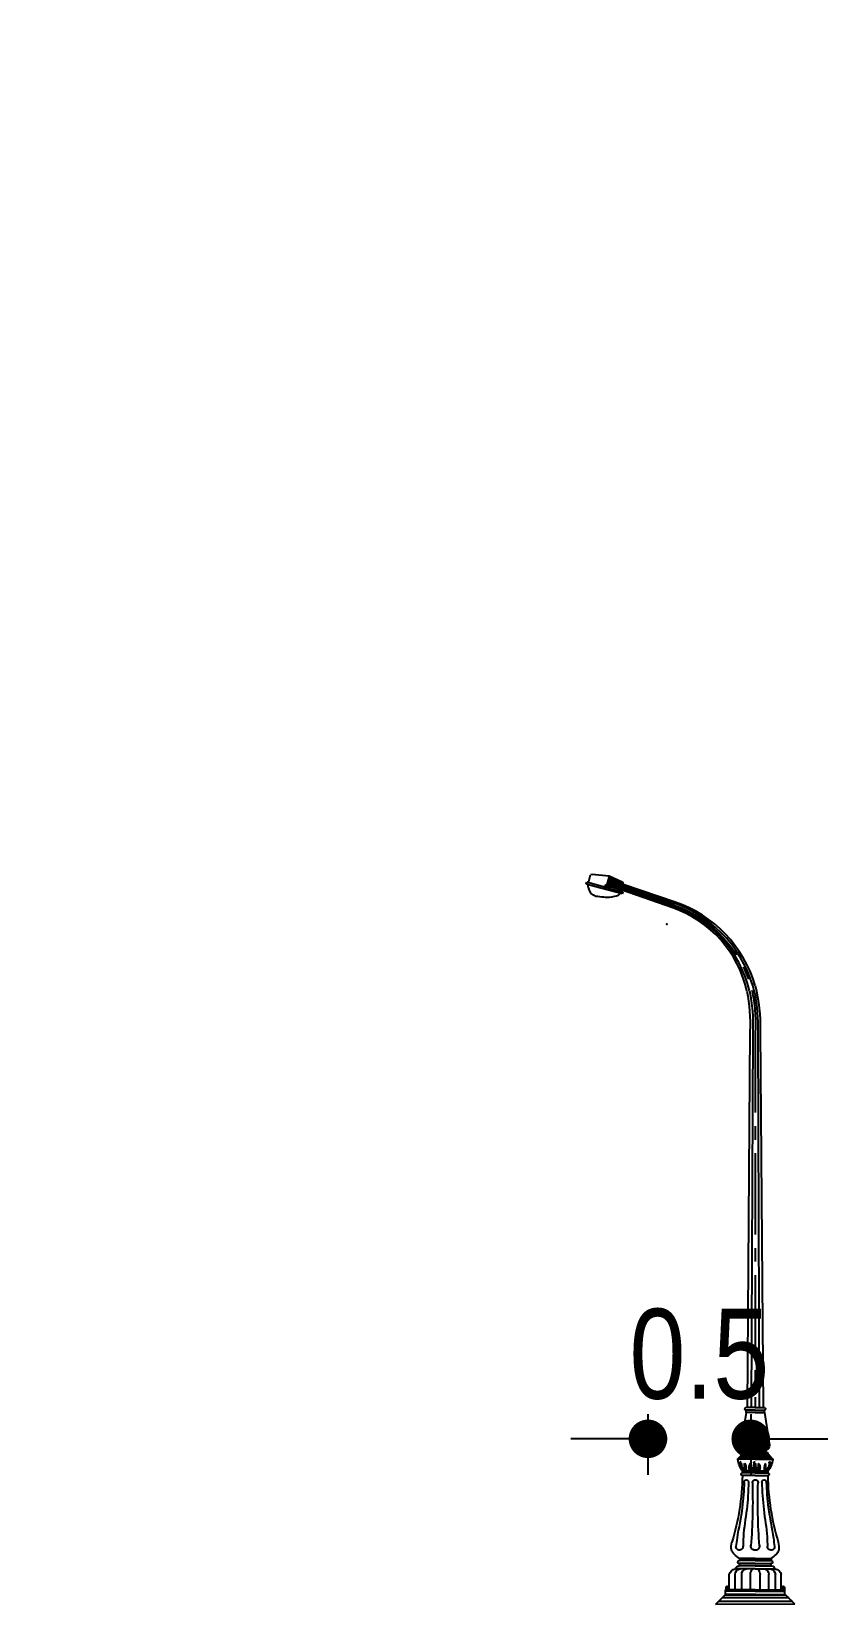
# Model space of a CAD drawing. Header units: metres. Extents: x 563371 to 571261, y 2062953 to 2068466.
# Drawn here: x 568983.09 to 568998.7, y 2065866.39 to 2065897.01 of the extents above; entities that cross this region are included whole.
import ezdxf

# ---------------------------------------------------------------- set-up
doc = ezdxf.new("R2010")
doc.units = ezdxf.units.M
doc.linetypes.add('CENTER2', pattern=[1.125, 0.75, -0.125, 0.125, -0.125])
doc.linetypes.add('HIDDEN', pattern=[0.375, 0.25, -0.125])
doc.layers.get('0').update_dxf_attribs({"linetype": 'CONTINUOUS'})
doc.layers.get('DEFPOINTS').update_dxf_attribs({"linetype": 'CONTINUOUS'})
for name, color, linetype in [('Den', 7, 'CONTINUOUS'), ('ghichieudai', 7, 'CONTINUOUS'), ('MATCATDUONG', 8, 'CONTINUOUS'), ('ViaHeSphu', 32, 'CONTINUOUS')]:
    doc.layers.add(name, color=color, linetype=linetype)
doc.styles.add('ktcn', font='VHARIAL.ttf', dxfattribs={"width": 0.8})
doc.dimstyles.new('a', dxfattribs={"dimtxt": 1.75, "dimasz": 0.75, "dimexe": 0.7, "dimexo": 0, "dimgap": 0.75, "dimtad": 1, "dimzin": 0, "dimdsep": 46, "dimtxsty": 'ktcn', "dimblk": 'DOT', "dimcen": 0, "dimazin": 0, "dimtfac": 1, "dimtix": 1, "dimtofl": 0, "dimtmove": 0, "dimatfit": 3, "dimfxl": 1, "dimtolj": 1, "dimtzin": 0, "dimarcsym": 0})

# ---------------------------------------------------------------- blocks, each defined once
blk = doc.blocks.new('den2')
at = {"layer": 'Den'}
h = blk.add_hatch(color=8, dxfattribs=at)
edge = h.paths.add_edge_path()
edge.add_line((13.47, 67.19), (13.73, 66.3))
edge.add_line((13.73, 66.3), (12.27, 65.91))
edge.add_line((12.27, 65.91), (12.17, 66.55))
edge.add_arc((12.22, 66.56), 0.0557, 105, 189.1284, ccw=False)
edge.add_line((12.21, 66.61), (13.47, 67.19))
at = {"layer": 'Den', "color": 7}
for p, q in [((13.47, 67.19), (15.05, 67.36)), ((15.05, 67.36), (15.2, 67.32)), ((15.38, 66.6), (15.2, 67.32)), ((12.27, 65.91), (12.31, 65.78)), ((-0.45, 52.9), (-0.75, 18.16)), ((0.49, 52.86), (0.74, 18.16)), ((-0.85, 17.7), (-1.33, 14.7)), ((-0.01, 18.16), (-0.85, 18.16)), ((-0.85, 17.7), (-0.85, 17.92)), ((-0.75, 18.24), (-0.84, 18.16)), ((-0.01, 18.16), (0.84, 18.16)), ((0.74, 18.24), (0.83, 18.16)), ((0.84, 17.7), (0.84, 17.92)), ((0.84, 17.7), (1.32, 14.7)), ((-1.19, 13.87), (-1.19, 13.98)), ((1.18, 13.87), (1.18, 13.98)), ((-1.19, 12.13), (-1.19, 12.32)), ((1.18, 12.13), (1.18, 12.32)), ((-1.47, 3.57), (-1.52, 3.57)), ((-1.47, 4.25), (-1.47, 4.05)), ((-1.47, 3.57), (-1.47, 3.77)), ((1.46, 4.25), (1.46, 4.05)), ((1.46, 3.57), (1.46, 3.77)), ((1.46, 3.57), (1.51, 3.57)), ((-2.4, 1.36), (-2.4, 2.75)), ((2.39, 1.36), (2.39, 2.75)), ((-3.67, 0.01), (-2.75, 0.96)), ((-3.67, 0.01), (3.67, -0.01)), ((-3.4, 0.28), (3.38, 0.28)), ((-3.07, 0.62), (3.05, 0.62)), ((-2.84, 0.85), (2.82, 0.85)), ((-2.75, 1.22), (-2.75, 1.36)), ((-2.75, 0.93), (-2.75, 1.22)), ((-0.02, 0.93), (-2.75, 0.93)), ((-0.02, 0.93), (2.74, 0.93)), ((2.74, 1.22), (2.74, 1.36)), ((2.74, 0.93), (2.74, 1.22)), ((2.74, 0.93), (3.67, -0.01))]:
    blk.add_line(p, q, dxfattribs=at)
at = {"layer": 'Den', "color": 3}
for p in [(13.47, 67.19), (12.27, 65.91)]:
    blk.add_line(p, (13.73, 66.3), dxfattribs=at)
at = {"layer": 'Den', "color": 8}
for p, q in [((-0.24, 52.87), (-0.36, 18.16)), ((0.23, 52.88), (0.37, 18.16)), ((-0.01, 17.92), (-0.85, 17.92)), ((-0.01, 17.92), (-0.85, 17.92)), ((-0.01, 17.7), (-0.85, 17.7)), ((-0.01, 17.92), (0.84, 17.92)), ((-0.01, 17.7), (0.84, 17.7)), ((-0.01, 13.4), (-1.64, 13.4)), ((-0.01, 13.6), (-1.43, 13.6)), ((-1.4, 13.12), (-1.39, 13.13)), ((-1.4, 13.1), (-1.4, 13.12)), ((-1.4, 13.06), (-1.4, 13.1)), ((-1.39, 13.13), (-1.37, 13.15)), ((-1.37, 13.15), (-1.35, 13.16)), ((-1.33, 13.15), (-1.35, 13.16)), ((-0.01, 13.72), (-1.33, 13.72)), ((-1.31, 13.13), (-1.33, 13.15)), ((-1.3, 13.12), (-1.31, 13.13)), ((-1.3, 13.1), (-1.3, 13.12)), ((-1.3, 13.06), (-1.3, 13.1)), ((-0.01, 13.98), (-1.19, 13.98)), ((-0.01, 13.87), (-1.19, 13.87)), ((-0.01, 14.22), (-0.96, 14.22)), ((-0.01, 14.22), (0.95, 14.22)), ((-0.01, 14.22), (0.95, 14.22)), ((-0.01, 13.98), (1.18, 13.98)), ((-0.01, 13.87), (1.18, 13.87)), ((-0.01, 13.72), (1.32, 13.72)), ((-0.01, 13.6), (1.42, 13.6)), ((-0.01, 13.4), (1.61, 13.4)), ((0.01, 13.11), (0.02, 13.12)), ((0.02, 13.07), (0.01, 13.11)), ((0.02, 13.12), (0.03, 13.14)), ((0.04, 13.03), (0.02, 13.07)), ((0.03, 13.14), (0.05, 13.15)), ((0.05, 13.15), (0.06, 13.16)), ((0.08, 13.15), (0.07, 13.16)), ((0.1, 13.14), (0.08, 13.15)), ((0.09, 13.03), (0.11, 13.07)), ((0.11, 13.12), (0.1, 13.14)), ((0.12, 13.11), (0.11, 13.12)), ((0.11, 13.07), (0.12, 13.11)), ((1.3, 13.11), (1.31, 13.13)), ((1.31, 13.07), (1.3, 13.11)), ((1.31, 13.13), (1.32, 13.15)), ((1.33, 13.04), (1.31, 13.07)), ((1.32, 13.15), (1.33, 13.16)), ((1.33, 13.16), (1.35, 13.17)), ((1.37, 13.16), (1.35, 13.17)), ((1.39, 13.15), (1.37, 13.16)), ((1.38, 13.04), (1.4, 13.07)), ((1.4, 13.13), (1.39, 13.15)), ((1.41, 13.11), (1.4, 13.13)), ((1.4, 13.07), (1.41, 13.11)), ((-1.45, 12.88), (-1.44, 12.81)), ((-1.44, 12.88), (-1.45, 12.88)), ((-1.43, 12.97), (-1.44, 12.94)), ((-1.44, 12.94), (-1.44, 12.9)), ((-1.44, 12.9), (-1.42, 12.87)), ((-1.44, 12.81), (-1.43, 12.75)), ((-1.43, 12.97), (-1.41, 12.9)), ((-1.43, 12.75), (-1.42, 12.71)), ((-1.41, 13.04), (-1.42, 13.01)), ((-1.42, 13.01), (-1.42, 13)), ((-1.42, 13), (-1.42, 12.98)), ((-1.42, 12.98), (-1.41, 12.96)), ((-1.42, 12.87), (-1.4, 12.84)), ((-1.39, 13.03), (-1.41, 13.04)), ((-1.41, 12.96), (-1.4, 12.95)), ((-1.41, 12.9), (-1.39, 12.88)), ((-1.37, 13.02), (-1.4, 13.06)), ((-1.4, 12.95), (-1.39, 12.94)), ((-1.4, 12.84), (-1.4, 12.8)), ((-1.4, 12.8), (-1.39, 12.75)), ((-1.37, 13.02), (-1.39, 13.03)), ((-1.39, 12.94), (-1.39, 12.93)), ((-1.39, 12.93), (-1.37, 12.92)), ((-1.39, 12.88), (-1.37, 12.85)), ((-1.36, 12.99), (-1.37, 13.02)), ((-1.35, 12.95), (-1.36, 12.99)), ((-1.35, 12.95), (-1.36, 12.99)), ((-1.35, 12.95), (-1.34, 12.99)), ((-1.35, 12.95), (-1.34, 12.99)), ((-1.34, 12.99), (-1.33, 13.02)), ((-1.33, 13.02), (-1.3, 13.06)), ((-1.33, 13.02), (-1.31, 13.03)), ((-1.33, 13.02), (-1.31, 13.03)), ((-1.32, 12.93), (-1.33, 12.92)), ((-1.31, 12.88), (-1.33, 12.85)), ((-1.31, 12.94), (-1.32, 12.93)), ((-1.31, 13.03), (-1.29, 13.04)), ((-1.31, 13.03), (-1.29, 13.04)), ((-1.3, 12.95), (-1.31, 12.94)), ((-1.29, 12.9), (-1.31, 12.88)), ((-1.3, 12.8), (-1.31, 12.75)), ((-1.29, 12.96), (-1.3, 12.95)), ((-1.28, 12.87), (-1.3, 12.84)), ((-1.3, 12.84), (-1.3, 12.8)), ((-1.28, 12.71), (-1.3, 12.65)), ((-1.29, 13.04), (-1.28, 13.01)), ((-1.29, 13.04), (-1.28, 13.01)), ((-1.28, 12.98), (-1.29, 12.96)), ((-1.28, 13.01), (-1.28, 13)), ((-1.28, 13.01), (-1.28, 13)), ((-1.28, 13), (-1.28, 12.98)), ((-1.26, 12.9), (-1.28, 12.87)), ((-1.26, 12.81), (-1.28, 12.75)), ((-1.28, 12.75), (-1.28, 12.71)), ((-1.26, 12.88), (-1.25, 12.88)), ((-1.25, 12.88), (-1.26, 12.81)), ((-1.26, 12.79), (-1.23, 12.8)), ((-1.23, 12.8), (-1.25, 12.72)), ((-1.25, 12.72), (-1.25, 12.66)), ((-1.25, 12.66), (-1.25, 12.61)), ((-1.25, 12.61), (-1.23, 12.57)), ((-1.23, 12.57), (-1.25, 12.53)), ((-1.22, 12.55), (-1.25, 12.51)), ((-1.25, 12.51), (-1.23, 12.47)), ((-1.19, 12.58), (-1.22, 12.55)), ((-1.17, 12.58), (-1.2, 12.66)), ((-1.2, 12.66), (-1.19, 12.58)), ((-0.01, 12.32), (-1.19, 12.32)), ((-0.01, 12.13), (-1.19, 12.13)), ((-0.01, 11.89), (-1.19, 11.89)), ((-1.18, 12.45), (-1.17, 12.52)), ((-1.16, 12.58), (-1.17, 12.61)), ((-1.16, 12.58), (-1.17, 12.61)), ((-1.17, 12.52), (-1.17, 12.58)), ((-1.16, 12.49), (-1.17, 12.48)), ((-1.16, 12.49), (-1.17, 12.48)), ((-1.17, 12.48), (-1.17, 12.47)), ((-1.17, 12.48), (-1.17, 12.47)), ((-1.17, 12.47), (-1.17, 12.46)), ((-1.17, 12.47), (-1.17, 12.46)), ((-1.17, 12.46), (-1.17, 12.45)), ((-1.17, 12.46), (-1.17, 12.45)), ((-1.17, 12.45), (-1.17, 12.44)), ((-1.17, 12.45), (-1.17, 12.44)), ((-1.17, 12.44), (-1.17, 12.43)), ((-1.17, 12.44), (-1.17, 12.43)), ((-1.17, 12.43), (-1.17, 12.42)), ((-1.17, 12.43), (-1.17, 12.42)), ((-1.16, 12.56), (-1.16, 12.58)), ((-1.16, 12.56), (-1.16, 12.58)), ((-1.15, 12.54), (-1.16, 12.56)), ((-1.15, 12.54), (-1.16, 12.56)), ((-1.15, 12.51), (-1.16, 12.5)), ((-1.15, 12.51), (-1.16, 12.5)), ((-1.16, 12.5), (-1.16, 12.49)), ((-1.16, 12.5), (-1.16, 12.49)), ((-1.14, 12.59), (-1.15, 12.57)), ((-1.14, 12.59), (-1.15, 12.57)), ((-1.15, 12.57), (-1.15, 12.55)), ((-1.15, 12.57), (-1.15, 12.55)), ((-1.15, 12.55), (-1.15, 12.53)), ((-1.15, 12.55), (-1.15, 12.53)), ((-1.15, 12.52), (-1.15, 12.54)), ((-1.15, 12.52), (-1.15, 12.54)), ((-1.15, 12.53), (-1.15, 12.52)), ((-1.15, 12.53), (-1.15, 12.52)), ((-1.15, 12.52), (-1.15, 12.51)), ((-1.15, 12.52), (-1.15, 12.51)), ((-1.13, 12.6), (-1.14, 12.61)), ((-1.14, 12.61), (-1.14, 12.6)), ((-1.13, 12.6), (-1.14, 12.61)), ((-1.14, 12.61), (-1.14, 12.6)), ((-1.14, 12.6), (-1.14, 12.59)), ((-1.14, 12.6), (-1.14, 12.59)), ((-1.12, 12.59), (-1.13, 12.6)), ((-1.12, 12.59), (-1.13, 12.6)), ((-1.12, 12.43), (-1.13, 12.42)), ((-1.12, 12.43), (-1.13, 12.42)), ((-1.13, 12.42), (-1.13, 12.4)), ((-1.11, 12.56), (-1.12, 12.59)), ((-1.11, 12.56), (-1.12, 12.59)), ((-1.11, 12.48), (-1.12, 12.46)), ((-1.11, 12.48), (-1.12, 12.46)), ((-1.12, 12.46), (-1.12, 12.43)), ((-1.12, 12.46), (-1.12, 12.43)), ((-1.12, 12.39), (-1.11, 12.4)), ((-1.12, 12.38), (-1.12, 12.39)), ((-1.12, 12.37), (-1.12, 12.38)), ((-1.12, 12.36), (-1.12, 12.37)), ((-1.11, 12.35), (-1.12, 12.36)), ((-1.11, 12.53), (-1.11, 12.56)), ((-1.11, 12.53), (-1.11, 12.56)), ((-1.11, 12.5), (-1.11, 12.53)), ((-1.11, 12.5), (-1.11, 12.53)), ((-1.11, 12.48), (-1.11, 12.5)), ((-1.11, 12.48), (-1.11, 12.5)), ((-1.1, 12.49), (-1.11, 12.48)), ((-1.1, 12.49), (-1.11, 12.48)), ((-1.11, 12.41), (-1.1, 12.42)), ((-1.11, 12.4), (-1.11, 12.41)), ((-1.1, 12.34), (-1.11, 12.35)), ((-1.09, 12.48), (-1.1, 12.49)), ((-1.09, 12.48), (-1.1, 12.49)), ((-1.1, 12.44), (-1.09, 12.47)), ((-1.1, 12.44), (-1.09, 12.47)), ((-1.1, 12.42), (-1.1, 12.44)), ((-1.1, 12.42), (-1.1, 12.44)), ((-1.09, 12.47), (-1.09, 12.48)), ((-1.09, 12.47), (-1.09, 12.48)), ((-0.98, 12.85), (-0.96, 12.89)), ((-0.96, 12.78), (-0.98, 12.85)), ((-0.98, 12.74), (-0.97, 12.78)), ((-0.93, 12.67), (-0.98, 12.74)), ((-0.98, 12.54), (-0.98, 12.57)), ((-0.98, 12.57), (-0.96, 12.57)), ((-0.96, 12.48), (-0.98, 12.54)), ((-0.98, 12.32), (-0.93, 12.4)), ((-0.97, 12.78), (-0.95, 12.74)), ((-0.96, 12.99), (-0.95, 13.01)), ((-0.96, 12.92), (-0.96, 12.99)), ((-0.92, 12.83), (-0.96, 12.92)), ((-0.96, 12.89), (-0.96, 12.9)), ((-0.96, 12.9), (-0.94, 12.85)), ((-0.92, 12.72), (-0.96, 12.78)), ((-0.96, 12.62), (-0.96, 12.68)), ((-0.96, 12.68), (-0.93, 12.64)), ((-0.92, 12.56), (-0.96, 12.62)), ((-0.96, 12.57), (-0.94, 12.52)), ((-0.93, 12.46), (-0.96, 12.48)), ((-0.95, 13.01), (-0.93, 12.98)), ((-0.95, 12.74), (-0.92, 12.72)), ((-0.94, 12.85), (-0.92, 12.83)), ((-0.94, 12.52), (-0.92, 12.5)), ((-0.92, 12.59), (-0.93, 12.67)), ((-0.93, 12.64), (-0.92, 12.62)), ((-0.93, 12.43), (-0.93, 12.46)), ((-0.93, 12.4), (-0.93, 12.43)), ((-0.92, 12.62), (-0.92, 12.59)), ((-0.92, 12.5), (-0.92, 12.56)), ((-0.92, 12.5), (-0.92, 12.5)), ((-0.37, 12.6), (-0.35, 12.67)), ((-0.36, 12.63), (-0.37, 12.6)), ((-0.37, 12.57), (-0.32, 12.63)), ((-0.37, 12.51), (-0.37, 12.57)), ((-0.36, 12.5), (-0.37, 12.51)), ((-0.36, 12.84), (-0.32, 12.93)), ((-0.34, 12.85), (-0.36, 12.84)), ((-0.36, 12.73), (-0.33, 12.79)), ((-0.34, 12.74), (-0.36, 12.73)), ((-0.35, 12.65), (-0.36, 12.63)), ((-0.34, 12.53), (-0.36, 12.5)), ((-0.34, 13.01), (-0.35, 12.98)), ((-0.35, 12.67), (-0.31, 12.75)), ((-0.32, 12.68), (-0.35, 12.65)), ((-0.35, 12.46), (-0.33, 12.49)), ((-0.35, 12.43), (-0.35, 12.46)), ((-0.35, 12.4), (-0.35, 12.43)), ((-0.31, 12.33), (-0.35, 12.4)), ((-0.32, 13), (-0.34, 13.01)), ((-0.32, 12.91), (-0.34, 12.85)), ((-0.31, 12.79), (-0.34, 12.74)), ((-0.33, 12.57), (-0.34, 12.53)), ((-0.33, 12.79), (-0.31, 12.85)), ((-0.31, 12.58), (-0.33, 12.57)), ((-0.33, 12.49), (-0.31, 12.54)), ((-0.32, 12.93), (-0.32, 13)), ((-0.32, 12.9), (-0.32, 12.91)), ((-0.31, 12.85), (-0.32, 12.9)), ((-0.32, 12.63), (-0.32, 12.68)), ((-0.31, 12.75), (-0.31, 12.79)), ((-0.31, 12.54), (-0.31, 12.58)), ((0.07, 12.32), (-0.29, 12.32)), ((-0.19, 12.49), (-0.18, 12.49)), ((-0.19, 12.49), (-0.19, 12.49)), ((-0.19, 12.48), (-0.19, 12.49)), ((-0.19, 12.45), (-0.19, 12.48)), ((-0.18, 12.43), (-0.19, 12.45)), ((-0.19, 12.35), (-0.17, 12.36)), ((-0.18, 12.54), (-0.17, 12.56)), ((-0.18, 12.51), (-0.18, 12.54)), ((-0.18, 12.49), (-0.18, 12.51)), ((-0.18, 12.49), (-0.17, 12.46)), ((-0.18, 12.41), (-0.18, 12.43)), ((-0.17, 12.4), (-0.18, 12.41)), ((-0.17, 12.56), (-0.16, 12.59)), ((-0.17, 12.46), (-0.16, 12.44)), ((-0.17, 12.39), (-0.17, 12.4)), ((-0.16, 12.39), (-0.17, 12.39)), ((-0.17, 12.36), (-0.16, 12.37)), ((-0.16, 12.59), (-0.15, 12.61)), ((-0.16, 12.44), (-0.16, 12.42)), ((-0.16, 12.42), (-0.15, 12.41)), ((-0.16, 12.38), (-0.16, 12.39)), ((-0.16, 12.37), (-0.16, 12.38)), ((-0.15, 12.62), (-0.14, 12.61)), ((-0.15, 12.61), (-0.15, 12.62)), ((-0.14, 12.61), (-0.14, 12.6)), ((-0.14, 12.6), (-0.14, 12.58)), ((-0.14, 12.58), (-0.14, 12.56)), ((-0.14, 12.56), (-0.14, 12.54)), ((-0.14, 12.54), (-0.14, 12.53)), ((-0.14, 12.53), (-0.13, 12.52)), ((-0.13, 12.55), (-0.12, 12.56)), ((-0.13, 12.53), (-0.13, 12.55)), ((-0.13, 12.52), (-0.13, 12.51)), ((-0.13, 12.51), (-0.12, 12.5)), ((-0.12, 12.59), (-0.08, 12.66)), ((-0.12, 12.59), (-0.12, 12.62)), ((-0.11, 12.52), (-0.12, 12.59)), ((-0.12, 12.56), (-0.12, 12.59)), ((-0.12, 12.5), (-0.12, 12.49)), ((-0.12, 12.49), (-0.12, 12.48)), ((-0.12, 12.48), (-0.12, 12.46)), ((-0.12, 12.46), (-0.12, 12.45)), ((-0.12, 12.46), (-0.12, 12.46)), ((-0.12, 12.45), (-0.12, 12.44)), ((-0.12, 12.44), (-0.12, 12.43)), ((-0.11, 12.46), (-0.11, 12.52)), ((-0.08, 12.66), (-0.09, 12.59)), ((-0.09, 12.59), (-0.07, 12.56)), ((-0.07, 12.56), (-0.04, 12.52)), ((-0.05, 12.8), (-0.03, 12.72)), ((-0.03, 12.8), (-0.05, 12.8)), ((-0.04, 12.61), (-0.05, 12.58)), ((-0.05, 12.58), (-0.04, 12.53)), ((-0.04, 12.52), (-0.05, 12.48)), ((-0.04, 12.89), (-0.02, 12.81)), ((-0.02, 12.88), (-0.04, 12.89)), ((-0.03, 12.67), (-0.04, 12.61)), ((-0.02, 12.98), (-0.03, 12.95)), ((-0.03, 12.95), (-0.02, 12.9)), ((-0.03, 12.72), (-0.03, 12.67)), ((-0.02, 12.97), (0, 12.9)), ((-0.02, 12.9), (0, 12.88)), ((-0.02, 12.81), (-0.01, 12.76)), ((-0.01, 12.76), (0, 12.71)), ((-0.01, 12.32), (1.18, 12.32)), ((-0.01, 12.13), (1.18, 12.13)), ((-0.01, 11.89), (1.18, 11.89)), ((0.01, 13.04), (0, 13.02)), ((0, 13.02), (0, 13.01)), ((0, 13.01), (0, 12.99)), ((0, 12.99), (0.01, 12.97)), ((0, 12.9), (0.03, 12.88)), ((0, 12.88), (0.01, 12.85)), ((0, 12.71), (0.02, 12.66)), ((0.03, 13.04), (0.01, 13.04)), ((0.01, 12.97), (0.01, 12.96)), ((0.01, 12.96), (0.02, 12.94)), ((0.01, 12.85), (0.01, 12.8)), ((0.01, 12.8), (0.03, 12.76)), ((0.02, 12.94), (0.03, 12.93)), ((0.04, 13.02), (0.03, 13.04)), ((0.03, 12.93), (0.05, 12.92)), ((0.03, 12.88), (0.05, 12.86)), ((0.06, 13), (0.04, 13.02)), ((0.07, 12.96), (0.06, 13)), ((0.07, 12.96), (0.06, 13)), ((0.07, 12.96), (0.08, 13)), ((0.07, 12.96), (0.08, 13)), ((0.07, 12.32), (0.42, 12.32)), ((0.07, 12.32), (0.42, 12.32)), ((0.08, 13), (0.09, 13.02)), ((0.1, 12.93), (0.08, 12.92)), ((0.1, 12.88), (0.08, 12.86)), ((0.09, 13.02), (0.1, 13.04)), ((0.09, 13.02), (0.1, 13.04)), ((0.1, 13.04), (0.13, 13.04)), ((0.1, 13.04), (0.13, 13.04)), ((0.11, 12.94), (0.1, 12.93)), ((0.13, 12.9), (0.1, 12.88)), ((0.12, 12.8), (0.1, 12.76)), ((0.12, 12.96), (0.11, 12.94)), ((0.14, 12.71), (0.11, 12.66)), ((0.13, 12.97), (0.12, 12.96)), ((0.14, 12.88), (0.12, 12.85)), ((0.12, 12.85), (0.12, 12.8)), ((0.13, 13.04), (0.13, 13.02)), ((0.13, 13.04), (0.13, 13.02)), ((0.13, 13.02), (0.13, 13.01)), ((0.13, 13.02), (0.13, 13.01)), ((0.13, 13.01), (0.13, 12.99)), ((0.13, 12.99), (0.13, 12.97)), ((0.15, 12.9), (0.14, 12.88)), ((0.15, 12.81), (0.14, 12.76)), ((0.14, 12.76), (0.14, 12.71)), ((0.15, 12.88), (0.17, 12.89)), ((0.17, 12.89), (0.15, 12.81)), ((0.16, 12.8), (0.19, 12.8)), ((0.19, 12.8), (0.16, 12.72)), ((0.16, 12.72), (0.16, 12.67)), ((0.16, 12.67), (0.17, 12.61)), ((0.17, 12.61), (0.19, 12.58)), ((0.19, 12.58), (0.17, 12.53)), ((0.2, 12.56), (0.17, 12.52)), ((0.17, 12.52), (0.19, 12.48)), ((0.23, 12.59), (0.2, 12.56)), ((0.25, 12.59), (0.21, 12.66)), ((0.21, 12.66), (0.23, 12.59)), ((0.24, 12.52), (0.25, 12.59)), ((0.24, 12.46), (0.24, 12.52)), ((0.25, 12.59), (0.25, 12.62)), ((0.25, 12.59), (0.25, 12.62)), ((0.26, 12.56), (0.25, 12.59)), ((0.26, 12.56), (0.25, 12.59)), ((0.26, 12.51), (0.25, 12.5)), ((0.26, 12.51), (0.25, 12.5)), ((0.25, 12.5), (0.25, 12.49)), ((0.25, 12.5), (0.25, 12.49)), ((0.25, 12.49), (0.25, 12.48)), ((0.25, 12.49), (0.25, 12.48)), ((0.25, 12.48), (0.25, 12.46)), ((0.25, 12.48), (0.25, 12.46)), ((0.25, 12.46), (0.25, 12.46)), ((0.25, 12.46), (0.25, 12.45)), ((0.25, 12.46), (0.25, 12.46)), ((0.25, 12.46), (0.25, 12.45)), ((0.25, 12.45), (0.25, 12.44)), ((0.25, 12.45), (0.25, 12.44)), ((0.25, 12.44), (0.25, 12.43)), ((0.25, 12.44), (0.25, 12.43)), ((0.26, 12.55), (0.26, 12.56)), ((0.26, 12.55), (0.26, 12.56)), ((0.27, 12.53), (0.26, 12.55)), ((0.27, 12.53), (0.26, 12.55)), ((0.27, 12.53), (0.26, 12.52)), ((0.27, 12.53), (0.26, 12.52)), ((0.26, 12.52), (0.26, 12.51)), ((0.26, 12.52), (0.26, 12.51)), ((0.28, 12.62), (0.27, 12.61)), ((0.28, 12.62), (0.27, 12.61)), ((0.27, 12.61), (0.27, 12.6)), ((0.27, 12.61), (0.27, 12.6)), ((0.27, 12.6), (0.27, 12.58)), ((0.27, 12.6), (0.27, 12.58)), ((0.27, 12.58), (0.27, 12.56)), ((0.27, 12.58), (0.27, 12.56)), ((0.27, 12.56), (0.27, 12.54)), ((0.27, 12.56), (0.27, 12.54)), ((0.27, 12.54), (0.27, 12.53)), ((0.27, 12.54), (0.27, 12.53)), ((0.29, 12.61), (0.28, 12.62)), ((0.29, 12.61), (0.28, 12.62)), ((0.29, 12.59), (0.29, 12.61)), ((0.29, 12.59), (0.29, 12.61)), ((0.31, 12.56), (0.29, 12.59)), ((0.31, 12.56), (0.29, 12.59)), ((0.3, 12.46), (0.29, 12.44)), ((0.3, 12.46), (0.29, 12.44)), ((0.29, 12.44), (0.29, 12.42)), ((0.29, 12.44), (0.29, 12.42)), ((0.29, 12.42), (0.29, 12.41)), ((0.29, 12.38), (0.3, 12.39)), ((0.29, 12.37), (0.29, 12.38)), ((0.3, 12.36), (0.29, 12.37)), ((0.31, 12.49), (0.3, 12.46)), ((0.31, 12.49), (0.3, 12.46)), ((0.3, 12.4), (0.31, 12.41)), ((0.3, 12.39), (0.3, 12.4)), ((0.3, 12.39), (0.3, 12.39)), ((0.32, 12.35), (0.3, 12.36)), ((0.31, 12.54), (0.31, 12.56)), ((0.31, 12.54), (0.31, 12.56)), ((0.31, 12.51), (0.31, 12.54)), ((0.31, 12.51), (0.31, 12.54)), ((0.31, 12.49), (0.31, 12.51)), ((0.31, 12.49), (0.31, 12.51)), ((0.32, 12.49), (0.31, 12.49)), ((0.32, 12.49), (0.31, 12.49)), ((0.31, 12.43), (0.32, 12.45)), ((0.31, 12.43), (0.32, 12.45)), ((0.31, 12.41), (0.31, 12.43)), ((0.32, 12.48), (0.32, 12.49)), ((0.32, 12.49), (0.32, 12.49)), ((0.32, 12.48), (0.32, 12.49)), ((0.32, 12.49), (0.32, 12.49)), ((0.32, 12.45), (0.32, 12.48)), ((0.32, 12.45), (0.32, 12.48)), ((0.44, 12.85), (0.45, 12.9)), ((0.46, 12.79), (0.44, 12.85)), ((0.44, 12.75), (0.45, 12.79)), ((0.48, 12.67), (0.44, 12.75)), ((0.44, 12.54), (0.44, 12.58)), ((0.44, 12.58), (0.46, 12.57)), ((0.46, 12.49), (0.44, 12.54)), ((0.44, 12.33), (0.48, 12.4)), ((0.45, 13), (0.47, 13.01)), ((0.45, 12.93), (0.45, 13)), ((0.49, 12.84), (0.45, 12.93)), ((0.45, 12.9), (0.45, 12.91)), ((0.45, 12.91), (0.48, 12.85)), ((0.45, 12.79), (0.47, 12.74)), ((0.45, 12.63), (0.45, 12.68)), ((0.45, 12.68), (0.48, 12.65)), ((0.5, 12.57), (0.45, 12.63)), ((0.49, 12.73), (0.46, 12.79)), ((0.46, 12.57), (0.48, 12.53)), ((0.48, 12.46), (0.46, 12.49)), ((0.47, 13.01), (0.48, 12.98)), ((0.47, 12.74), (0.49, 12.73)), ((0.48, 12.85), (0.49, 12.84)), ((0.5, 12.6), (0.48, 12.67)), ((0.48, 12.65), (0.49, 12.63)), ((0.48, 12.53), (0.49, 12.5)), ((0.48, 12.43), (0.48, 12.46)), ((0.48, 12.4), (0.48, 12.43)), ((0.49, 12.63), (0.5, 12.6)), ((0.49, 12.5), (0.5, 12.51)), ((0.5, 12.51), (0.5, 12.57)), ((0.92, 12.6), (0.93, 12.68)), ((0.93, 12.63), (0.92, 12.6)), ((0.92, 12.57), (0.97, 12.63)), ((0.92, 12.52), (0.92, 12.57)), ((0.93, 12.51), (0.92, 12.52)), ((0.95, 13.02), (0.93, 12.99)), ((0.93, 12.84), (0.97, 12.94)), ((0.94, 12.86), (0.93, 12.84)), ((0.93, 12.74), (0.96, 12.8)), ((0.93, 12.68), (0.98, 12.76)), ((0.95, 12.75), (0.93, 12.74)), ((0.97, 12.69), (0.93, 12.66)), ((0.93, 12.66), (0.93, 12.63)), ((0.94, 12.53), (0.93, 12.51)), ((0.93, 12.47), (0.96, 12.5)), ((0.93, 12.44), (0.93, 12.47)), ((0.93, 12.41), (0.93, 12.44)), ((0.98, 12.33), (0.93, 12.41)), ((0.97, 12.91), (0.94, 12.86)), ((0.96, 12.58), (0.94, 12.53)), ((0.97, 13.01), (0.95, 13.02)), ((0.97, 12.8), (0.95, 12.75)), ((0.96, 12.8), (0.98, 12.86)), ((0.98, 12.59), (0.96, 12.58)), ((0.96, 12.5), (0.98, 12.55)), ((0.97, 12.94), (0.97, 13.01)), ((0.97, 12.91), (0.97, 12.91)), ((0.98, 12.86), (0.97, 12.91)), ((0.98, 12.76), (0.97, 12.8)), ((0.97, 12.63), (0.97, 12.69)), ((0.98, 12.55), (0.98, 12.59)), ((1.18, 12.33), (0.99, 12.33)), ((1.1, 12.5), (1.11, 12.49)), ((1.1, 12.49), (1.1, 12.5)), ((1.1, 12.48), (1.1, 12.49)), ((1.1, 12.46), (1.1, 12.48)), ((1.1, 12.44), (1.1, 12.46)), ((1.11, 12.42), (1.1, 12.44)), ((1.1, 12.36), (1.12, 12.36)), ((1.11, 12.57), (1.13, 12.6)), ((1.11, 12.54), (1.11, 12.57)), ((1.11, 12.52), (1.11, 12.54)), ((1.11, 12.49), (1.11, 12.52)), ((1.11, 12.49), (1.12, 12.47)), ((1.11, 12.41), (1.11, 12.42)), ((1.12, 12.4), (1.11, 12.41)), ((1.12, 12.47), (1.13, 12.44)), ((1.12, 12.39), (1.12, 12.4)), ((1.13, 12.38), (1.12, 12.39)), ((1.12, 12.36), (1.13, 12.37)), ((1.13, 12.62), (1.14, 12.63)), ((1.13, 12.6), (1.13, 12.62)), ((1.13, 12.44), (1.13, 12.43)), ((1.13, 12.43), (1.13, 12.41)), ((1.13, 12.37), (1.13, 12.38)), ((1.14, 12.63), (1.14, 12.61)), ((1.14, 12.61), (1.15, 12.6)), ((1.15, 12.6), (1.15, 12.59)), ((1.15, 12.59), (1.15, 12.57)), ((1.15, 12.55), (1.16, 12.57)), ((1.15, 12.57), (1.15, 12.55)), ((1.15, 12.54), (1.15, 12.55)), ((1.15, 12.55), (1.15, 12.54)), ((1.15, 12.54), (1.15, 12.53)), ((1.15, 12.53), (1.16, 12.52)), ((1.16, 12.57), (1.17, 12.6)), ((1.16, 12.52), (1.16, 12.5)), ((1.16, 12.5), (1.17, 12.5)), ((1.17, 12.6), (1.2, 12.67)), ((1.17, 12.6), (1.17, 12.62)), ((1.18, 12.53), (1.17, 12.6)), ((1.17, 12.5), (1.17, 12.49)), ((1.17, 12.49), (1.17, 12.47)), ((1.17, 12.47), (1.17, 12.45)), ((1.17, 12.47), (1.17, 12.47)), ((1.17, 12.45), (1.17, 12.44)), ((1.17, 12.45), (1.17, 12.45)), ((1.18, 12.47), (1.18, 12.53)), ((1.2, 12.67), (1.19, 12.6)), ((1.19, 12.6), (1.22, 12.56)), ((1.22, 12.56), (1.25, 12.52)), ((1.23, 12.81), (1.25, 12.73)), ((1.26, 12.8), (1.23, 12.81)), ((1.25, 12.62), (1.23, 12.59)), ((1.23, 12.59), (1.25, 12.54)), ((1.25, 12.52), (1.23, 12.48)), ((1.25, 12.89), (1.27, 12.82)), ((1.27, 12.89), (1.25, 12.89)), ((1.25, 12.73), (1.25, 12.68)), ((1.25, 12.68), (1.25, 12.62)), ((1.27, 12.98), (1.26, 12.96)), ((1.26, 12.96), (1.27, 12.91)), ((1.27, 12.98), (1.29, 12.91)), ((1.27, 12.91), (1.28, 12.88)), ((1.27, 12.82), (1.28, 12.77)), ((1.29, 13.05), (1.28, 13.03)), ((1.28, 13.03), (1.29, 13.01)), ((1.28, 12.88), (1.3, 12.86)), ((1.28, 12.77), (1.28, 12.72)), ((1.28, 12.72), (1.31, 12.66)), ((1.31, 13.04), (1.29, 13.05)), ((1.29, 13.01), (1.29, 13)), ((1.29, 13), (1.29, 12.98)), ((1.29, 12.98), (1.3, 12.97)), ((1.29, 12.91), (1.32, 12.89)), ((1.3, 12.97), (1.31, 12.95)), ((1.3, 12.86), (1.3, 12.81)), ((1.3, 12.81), (1.32, 12.77)), ((1.33, 13.03), (1.31, 13.04)), ((1.31, 12.95), (1.32, 12.94)), ((1.32, 12.94), (1.34, 12.93)), ((1.32, 12.89), (1.33, 12.87)), ((1.34, 13.01), (1.33, 13.03)), ((1.35, 12.96), (1.34, 13.01)), ((1.35, 12.96), (1.34, 13.01)), ((1.35, 12.96), (1.36, 13.01)), ((1.35, 12.96), (1.36, 13.01)), ((1.36, 13.01), (1.38, 13.03)), ((1.39, 12.94), (1.37, 12.93)), ((1.39, 12.89), (1.37, 12.87)), ((1.38, 13.03), (1.39, 13.04)), ((1.38, 13.03), (1.39, 13.04)), ((1.39, 13.04), (1.41, 13.05)), ((1.39, 13.04), (1.41, 13.05)), ((1.4, 12.95), (1.39, 12.94)), ((1.42, 12.91), (1.39, 12.89)), ((1.41, 12.81), (1.39, 12.77)), ((1.41, 12.97), (1.4, 12.95)), ((1.41, 13.05), (1.42, 13.03)), ((1.41, 13.05), (1.42, 13.03)), ((1.42, 13), (1.41, 12.98)), ((1.41, 12.98), (1.41, 12.97)), ((1.42, 12.88), (1.41, 12.86)), ((1.41, 12.86), (1.41, 12.81)), ((1.42, 13.03), (1.42, 13.01)), ((1.42, 13.03), (1.42, 13.01)), ((1.42, 13.01), (1.42, 13)), ((1.44, 12.91), (1.42, 12.88)), ((1.44, 12.89), (1.46, 12.89)), ((1.46, 12.89), (1.44, 12.82)), ((-0.01, 3.29), (-1.85, 3.29)), ((-0.01, 4.25), (-1.47, 4.25)), ((-0.01, 4.05), (-1.47, 4.05)), ((-0.01, 3.77), (-1.47, 3.77)), ((-0.01, 3.57), (-1.47, 3.57)), ((-0.01, 4.25), (1.46, 4.25)), ((-0.01, 4.05), (1.46, 4.05)), ((-0.01, 3.77), (1.46, 3.77)), ((-0.01, 3.57), (1.46, 3.57)), ((-0.01, 3.29), (1.84, 3.29)), ((-2.45, 1.6), (-2.7, 1.6)), ((-2.45, 1.49), (-2.7, 1.49)), ((-1.87, 1.36), (-1.87, 2.75)), ((-1.25, 1.36), (-1.25, 2.75)), ((-0.46, 1.36), (-0.46, 2.75)), ((0.44, 1.36), (0.44, 2.75)), ((1.24, 1.36), (1.24, 2.75)), ((1.86, 1.36), (1.86, 2.75)), ((2.71, 1.6), (2.46, 1.6)), ((2.71, 1.49), (2.46, 1.49)), ((-0.01, 1.36), (-2.75, 1.36)), ((-0.01, 1.22), (-2.75, 1.22)), ((-0.01, 1.36), (2.74, 1.36)), ((-0.01, 1.22), (2.74, 1.22))]:
    blk.add_line(p, q, dxfattribs=at)
at = {"layer": 'Den', "color": 5, "linetype": 'CENTER2', "ltscale": 10}
blk.add_line((0, 52.88), (-0.01, 18.16), dxfattribs=at)
at = {"layer": 'Den', "color": 8, "linetype": 'ByBlock'}
for p, q in [((-2.7, 1.6), (-2.7, 1.51)), ((-2.7, 1.51), (-2.7, 1.36)), ((-2.64, 1.6), (-2.64, 1.51)), ((-2.64, 1.51), (-2.64, 1.36)), ((-2.52, 1.6), (-2.52, 1.51)), ((-2.52, 1.51), (-2.52, 1.36)), ((-2.45, 1.6), (-2.45, 1.51)), ((-2.45, 1.51), (-2.45, 1.36)), ((2.46, 1.6), (2.46, 1.51)), ((2.46, 1.51), (2.46, 1.36)), ((2.52, 1.6), (2.52, 1.52)), ((2.52, 1.51), (2.52, 1.36)), ((2.64, 1.6), (2.64, 1.52)), ((2.64, 1.51), (2.64, 1.36)), ((2.71, 1.6), (2.71, 1.51)), ((2.71, 1.51), (2.71, 1.36))]:
    blk.add_line(p, q, dxfattribs=at)
at = {"layer": 'Den', "color": 3}
blk.add_lwpolyline([(12.27, 65.91), (12.17, 66.55, -0.384507), (12.21, 66.61), (13.47, 67.19)], format="xyb", dxfattribs=at)
at = {"layer": 'Den', "color": 7}
for points in [[(0, 57.12, -0.242861), (7.37, 64.82), (12.18, 66.44)], [(0.76, 56.59, -0.260971), (7.61, 64.28), (12.36, 65.93)]]:
    blk.add_lwpolyline(points, format="xyb", dxfattribs=at)
at = {"layer": 'Den', "color": 8}
for points in [[(0.03, 56.39, -0.255439), (7.39, 64.67), (12.22, 66.33)], [(0.53, 56.62, -0.254549), (7.49, 64.4), (12.31, 66.06)], [(-2.48, 1.6, 0.264042), (-2.58, 1.67, 0.264042), (-2.67, 1.6)], [(2.68, 1.6, 0.264042), (2.58, 1.67, 0.264042), (2.49, 1.6)]]:
    blk.add_lwpolyline(points, format="xyb", dxfattribs=at)
at = {"layer": 'Den', "color": 5, "linetype": 'CENTER2', "ltscale": 10}
blk.add_lwpolyline([(0.31, 56.67, -0.250225), (7.47, 64.53), (12.28, 66.19)], format="xyb", dxfattribs=at)
at = {"layer": 'Den', "color": 7}
for points in [[(13.32, 66.05), (12.21, 65.75)], [(12.21, 65.75), (12.26, 65.57)], [(12.26, 65.57), (13.52, 65.91)], [(13.32, 66.05), (14.79, 66.44)], [(13.52, 65.91), (14.83, 66.26)], [(14.79, 66.44), (15.53, 66.64)], [(14.83, 66.26), (15.58, 66.46)], [(15.58, 66.46), (15.53, 66.64)]]:
    blk.add_lwpolyline(points, dxfattribs=at)
blk.add_lwpolyline([(13.89, 66.02), (13.8, 66.39), (13.63, 66.34), (13.73, 65.98)], close=True, dxfattribs=at)
for centre, radius, start, end in [((14.36, 66.31), 1.03, 289.4878, 345.4723), ((14.32, 53.44), 14.78, 165.5774, 182.1094), ((15.43, 53.66), 14.96, 168.6989, 183.0577), ((-0.85, 18.04), 0.12, 90, 270), ((0.84, 18.04), 0.12, 270, 90), ((-0.8, 14.72), 0.529, 182.7361, 251.9742), ((0.79, 14.72), 0.529, 288.0258, 357.2639), ((0.93, 13.85), 2.62, 190.7392, 215.8606), ((0.5, 11.81), 2.66, 129.2632, 142.8329), ((-1.2, 14.21), 0.234, 272.3234, 2.074), ((1.19, 14.21), 0.234, 177.926, 267.6766), ((-0.48, 11.93), 2.55, 35.7426, 49.6006), ((-0.85, 13.76), 2.49, 324.4578, 350.7223), ((-23.37, 12.22), 22.18, 343.003, 359.1471), ((-1.19, 12.01), 0.12, 90, 270), ((1.18, 12.01), 0.12, 270, 90), ((23.36, 12.22), 22.18, 180.8529, 196.997), ((-1.7, 2.59), 0.721, 101.8105, 166.5532), ((-1.35, 3.05), 0.553, 108.1171, 153.856), ((-1.47, 3.91), 0.141, 90, 270), ((1.46, 3.91), 0.141, 270, 90), ((1.34, 3.05), 0.553, 26.144, 71.8829), ((1.69, 2.59), 0.721, 13.4468, 78.1895)]:
    blk.add_arc(centre, radius, start, end, dxfattribs=at)
at = {"layer": 'Den', "color": 5, "linetype": 'CENTER2', "ltscale": 10}
blk.add_arc((14.76, 53.58), 14.79, 167.9416, 182.7503, dxfattribs=at)
at = {"layer": 'Den', "color": 8}
for centre, radius, start, end in [((14.76, 53.58), 14.55, 167.9416, 182.7503), ((16.91, 53.3), 17.16, 169.6386, 181.4508), ((0.36, 15.69), 1.53, 151.0141, 162.13), ((-2.2, 15.94), 1.18, 350.7904, 5.0433), ((-0.24, 16.15), 0.795, 158.9473, 187.5671), ((-1.36, 16.12), 2.36, 357.6044, 7.11), ((1.4, 15.97), 0.4, 171.9075, 213.1477), ((-0.39, 15.37), 0.751, 133.7354, 163.7783), ((-0.69, 14.73), 0.411, 175.192, 223.3153), ((-0.68, 15.17), 0.403, 102.7156, 153.7404), ((-0.5, 14.72), 0.515, 166.9535, 197.5306), ((-0.7, 14.99), 0.337, 125.5722, 160.074), ((-0.78, 14.79), 0.23, 118.0463, 167.0911), ((-0.78, 14.64), 0.232, 198.9169, 253.3895), ((-1.61, 15.78), 0.717, 330.204, 10.2208), ((-0.68, 14.7), 0.268, 163.6762, 238.7056), ((-0.83, 14.74), 0.114, 94.9061, 164.0131), ((-0.82, 14.94), 0.146, 67.7783, 137.0148), ((-1.09, 15.52), 0.322, 308.6914, 7.1951), ((-0.76, 15.12), 0.196, 77.743, 131.6503), ((-0.84, 14.92), 0.082, 357.4618, 125.2656), ((-0.95, 15.3), 0.234, 290.768, 2.8036), ((-0.83, 14.78), 0.0732, 13.0849, 99.5678), ((-0.73, 14.44), 0.101, 29.8809, 160.8842), ((-0.82, 14.95), 0.14, 11.9811, 68.3401), ((-0.82, 14.95), 0.14, 11.9811, 68.3401), ((-0.45, 14.96), 0.147, 118.2329, 174.5919), ((-0.48, 14.42), 0.106, 25.6887, 156.692), ((-0.44, 14.96), 0.154, 49.5582, 118.7947), ((-0.41, 14.94), 0.0862, 61.3074, 189.1112), ((-0.41, 14.79), 0.0768, 87.0051, 173.4881), ((-0.08, 15.36), 0.38, 176.4046, 219.414), ((-0.46, 15.15), 0.23, 17.6374, 88.6668), ((-0.41, 14.75), 0.12, 22.5599, 91.6669), ((-0.05, 15.54), 0.344, 166.5414, 217.9278), ((-0.43, 15.38), 0.25, 4.9041, 78.5629), ((-0.55, 14.68), 0.281, 307.8674, 22.8968), ((-0.87, 14.62), 0.704, 31.9376, 44.9931), ((-0.46, 14.79), 0.242, 19.4819, 68.5267), ((-0.45, 14.64), 0.243, 293.1835, 347.6561), ((-0.38, 15.67), 0.28, 358.5171, 74.2954), ((0.6, 15.85), 0.915, 174.0376, 188.402), ((0.39, 15.86), 0.712, 191.681, 206.1964), ((-0.74, 14.69), 0.54, 349.0424, 19.6195), ((0.41, 15.67), 0.28, 105.7046, 181.4829), ((0.46, 15.38), 0.25, 101.4371, 175.0959), ((0.77, 14.69), 0.54, 160.3805, 190.9576), ((0.48, 14.64), 0.243, 192.3439, 246.8165), ((0.49, 14.79), 0.242, 111.4733, 160.5181), ((-0.36, 15.86), 0.712, 333.8036, 348.319), ((0.49, 15.15), 0.23, 91.3332, 162.3626), ((0.9, 14.62), 0.704, 135.0069, 148.0624), ((0.58, 14.68), 0.281, 157.1032, 232.1326), ((0.44, 14.75), 0.12, 88.3331, 157.4401), ((-0.57, 15.85), 0.915, 351.598, 5.9624), ((0.08, 15.54), 0.344, 322.0722, 13.4586), ((0.47, 14.96), 0.154, 61.2053, 130.4418), ((0.11, 15.36), 0.38, 320.586, 3.5954), ((0.44, 14.94), 0.0862, 350.8888, 118.6926), ((0.51, 14.42), 0.106, 23.308, 154.3113), ((0.44, 14.79), 0.0768, 6.5119, 92.9949), ((0.48, 14.96), 0.147, 5.4081, 61.7671), ((0.76, 14.44), 0.101, 19.1158, 150.1191), ((0.85, 14.95), 0.14, 111.6599, 168.0189), ((0.85, 14.95), 0.14, 111.6599, 168.0189), ((0.79, 15.12), 0.196, 48.3497, 102.257), ((0.98, 15.3), 0.234, 177.1964, 249.232), ((0.85, 14.94), 0.146, 42.9852, 112.2217), ((0.87, 14.92), 0.082, 54.7344, 182.5382), ((0.86, 14.78), 0.0732, 80.4322, 166.9151), ((1.12, 15.52), 0.322, 172.8049, 231.3086), ((0.71, 15.17), 0.403, 26.2596, 77.2844), ((0.71, 14.7), 0.268, 301.2944, 16.3238), ((0.86, 14.74), 0.114, 15.9869, 85.0939), ((0.81, 14.64), 0.232, 286.6105, 341.0831), ((0.72, 14.99), 0.337, 19.926, 54.4278), ((0.81, 14.79), 0.23, 12.9089, 61.9537), ((1.64, 15.78), 0.717, 169.7792, 209.796), ((0.42, 15.37), 0.751, 16.2217, 46.2646), ((0.53, 14.72), 0.515, 342.4694, 13.0465), ((0.72, 14.73), 0.411, 316.6847, 4.808), ((-1.57, 13.38), 0.0651, 139.9534, 193.4271), ((-0.86, 14.49), 0.273, 231.5883, 293.8669), ((-0.79, 14.67), 0.3, 227.2398, 265.5721), ((-0.74, 14.45), 0.0845, 167.7566, 264.8099), ((-0.8, 14.41), 0.175, 284.404, 26.2385), ((-0.75, 14.43), 0.0642, 269.8464, 354.8546), ((-0.71, 14.43), 0.0304, 347.338, 142.8713), ((-0.4, 14.4), 0.184, 160.3345, 262.1689), ((-0.49, 14.41), 0.0319, 43.7017, 199.235), ((-0.46, 14.41), 0.0674, 191.7184, 276.7265), ((-0.47, 14.43), 0.0887, 281.763, 18.8164), ((-0.34, 14.6), 0.392, 256.9616, 334.331), ((0.37, 14.6), 0.392, 205.669, 283.0384), ((0.49, 14.43), 0.0887, 161.1836, 258.237), ((0.43, 14.4), 0.184, 277.8311, 19.6655), ((0.48, 14.41), 0.0674, 263.2735, 348.2816), ((0.52, 14.41), 0.0319, 340.765, 136.2983), ((0.82, 14.41), 0.175, 153.7615, 255.596), ((0.74, 14.43), 0.0304, 37.1287, 192.662), ((0.78, 14.43), 0.0642, 185.1454, 270.1536), ((0.77, 14.45), 0.0845, 275.1901, 12.2434), ((0.89, 14.49), 0.273, 246.1331, 308.4117), ((0.82, 14.67), 0.3, 274.4279, 312.7602), ((1.54, 13.38), 0.0651, 346.5729, 40.0466), ((-1.05, 12.5), 0.198, 288.0258, 357.2639), ((-0.23, 12.51), 0.198, 182.7361, 251.9742), ((0.36, 12.51), 0.198, 288.0258, 357.2639), ((1.05, 12.52), 0.198, 182.7361, 251.9742), ((-0.82, 11.29), 0.206, 0, 188.4219), ((-50.06, 9.48), 49.82, 355.3039, 2.0189), ((-50.06, 9.48), 49.82, 355.3039, 2.0189), ((-0.01, 11.23), 0.264, 355.9836, 184.0164), ((-0.01, 11.23), 0.264, 355.9836, 184.0164), ((50.05, 9.48), 49.82, 177.9811, 184.6961), ((50.05, 9.48), 49.82, 177.9811, 184.6961), ((0.81, 11.29), 0.206, 351.5781, 180), ((-1.46, 5.33), 0.326, 180, 7.995), ((-0.01, 5.4), 0.401, 170.6827, 9.3173), ((-0.01, 5.4), 0.401, 170.6827, 9.3173), ((1.45, 5.33), 0.326, 172.005, 0), ((-1.32, 2.75), 0.545, 97.0392, 179.733), ((-0.72, 2.77), 0.534, 104.1444, 182.1165), ((0.29, 2.74), 0.741, 131.9575, 178.9731), ((-0.3, 2.74), 0.741, 1.0269, 48.0425), ((0.71, 2.77), 0.534, 357.8835, 75.8556), ((1.31, 2.75), 0.545, 0.267, 82.9608)]:
    blk.add_arc(centre, radius, start, end, dxfattribs=at)
at = {"layer": 'Den', "color": 7}
blk.add_open_spline([(12.45, 65.61), (12.52, 65.52), (12.6, 65.42), (12.7, 65.4)], degree=3, dxfattribs=at)
for points in [[(12.7, 65.4), (13.26, 65.27), (14.7, 65.34)], [(15.43, 66.41), (15.45, 66.27), (15.36, 66.05)], [(-1.47, 4.25), (-2.2, 5.04), (-2.15, 5.74)], [(1.46, 4.25), (2.19, 5.04), (2.14, 5.74)]]:
    blk.add_spline(points, degree=3, dxfattribs=at)
at = {"layer": 'Den', "color": 8, "linetype": 'Continuous', "ltscale": 0.5}
for points in [[(-0.37, 15.61), (-0.38, 16.53), (-0.36, 16.59), (-0.29, 16.59), (-0.25, 16.45), (-0.22, 16.22), (-0.2, 15.89)], [(0.39, 15.61), (0.4, 16.53), (0.38, 16.59), (0.31, 16.59), (0.27, 16.45), (0.24, 16.22), (0.22, 15.89)]]:
    blk.add_spline(points, degree=3, dxfattribs=at)
at = {"layer": 'Den', "color": 8}
for points in [[(-0.37, 14.21), (-0.24, 14.25), (-0.15, 14.31), (-0.08, 14.41), (-0.06, 14.54), (-0.06, 14.71), (-0.06, 14.85), (-0.05, 15.07), (-0.03, 15.28), (-0.03, 15.51), (-0.03, 15.66), (-0.03, 15.94), (-0.02, 16.1), (-0.02, 16.39)], [(0.01, 16.43), (-0.04, 16.36), (-0.08, 16.29), (-0.14, 16.18), (-0.16, 16.05), (-0.15, 15.83), (-0.14, 15.82)], [(0.01, 16.43), (0.07, 16.36), (0.11, 16.29), (0.16, 16.18), (0.19, 16.05), (0.18, 15.83), (0.17, 15.82)], [(0.4, 14.21), (0.27, 14.25), (0.18, 14.31), (0.11, 14.41), (0.09, 14.54), (0.09, 14.71), (0.08, 14.85), (0.08, 15.07), (0.06, 15.28), (0.06, 15.51), (0.06, 15.66), (0.06, 15.94), (0.05, 16.1), (0.05, 16.39)], [(0.99, 16.42), (1.01, 16.4), (1.06, 16.32), (1.06, 16.31)], [(-0.95, 15.8), (-0.97, 15.71), (-1.03, 15.6), (-1.08, 15.48), (-1.14, 15.36), (-1.19, 15.22), (-1.22, 15.06), (-1.23, 14.89), (-1.22, 14.76), (-1.2, 14.64), (-1.14, 14.5), (-1.06, 14.37), (-0.94, 14.29), (-0.79, 14.28), (-0.71, 14.33)], [(-0.84, 15.49), (-0.91, 15.41), (-0.96, 15.34), (-1.02, 15.26), (-1.06, 15.19), (-1.1, 15.11), (-1.15, 14.99), (-1.16, 14.89), (-1.16, 14.79), (-1.15, 14.69), (-1.13, 14.59), (-1.1, 14.5), (-1.04, 14.42), (-0.96, 14.36), (-0.9, 14.32), (-0.84, 14.32), (-0.78, 14.33)], [(-1.1, 14.76), (-1.09, 14.84), (-1.06, 14.94), (-1.01, 15.03), (-0.94, 15.11), (-0.88, 15.17), (-0.8, 15.24)], [(-0.68, 14.98), (-0.68, 14.91), (-0.76, 14.8)], [(-0.59, 14.98), (-0.58, 14.9), (-0.49, 14.8)], [(-0.31, 15.5), (-0.27, 15.45), (-0.23, 15.38), (-0.2, 15.32), (-0.18, 15.27), (-0.17, 15.21), (-0.15, 15.15), (-0.13, 15.1), (-0.11, 15.03), (-0.11, 14.95), (-0.11, 14.85), (-0.11, 14.74), (-0.11, 14.65), (-0.13, 14.57), (-0.15, 14.48), (-0.18, 14.41), (-0.24, 14.35), (-0.29, 14.33), (-0.36, 14.3), (-0.44, 14.29), (-0.5, 14.32)], [(-0.4, 15.3), (-0.37, 15.26), (-0.33, 15.21), (-0.28, 15.15), (-0.25, 15.09), (-0.21, 15.01), (-0.19, 14.94), (-0.17, 14.87), (-0.16, 14.79), (-0.16, 14.72), (-0.17, 14.64), (-0.19, 14.57), (-0.22, 14.48), (-0.24, 14.44), (-0.27, 14.41), (-0.3, 14.39), (-0.35, 14.37)], [(-0.28, 15.86), (-0.21, 15.79), (-0.17, 15.68), (-0.14, 15.58), (-0.11, 15.49), (-0.09, 15.39), (-0.08, 15.31), (-0.08, 15.2)], [(0.31, 15.86), (0.24, 15.79), (0.2, 15.68), (0.17, 15.58), (0.14, 15.49), (0.12, 15.39), (0.1, 15.31), (0.1, 15.2)], [(0.34, 15.5), (0.3, 15.45), (0.26, 15.38), (0.23, 15.32), (0.21, 15.27), (0.19, 15.21), (0.17, 15.15), (0.16, 15.1), (0.14, 15.03), (0.14, 14.95), (0.13, 14.85), (0.14, 14.74), (0.14, 14.65), (0.16, 14.57), (0.18, 14.48), (0.21, 14.41), (0.27, 14.35), (0.32, 14.33), (0.39, 14.3), (0.47, 14.29), (0.53, 14.32)], [(0.43, 15.3), (0.4, 15.26), (0.36, 15.21), (0.31, 15.15), (0.28, 15.09), (0.24, 15.01), (0.21, 14.94), (0.2, 14.87), (0.19, 14.79), (0.19, 14.72), (0.2, 14.64), (0.21, 14.57), (0.25, 14.48), (0.27, 14.44), (0.3, 14.41), (0.33, 14.39), (0.38, 14.37)], [(0.62, 14.98), (0.61, 14.9), (0.52, 14.8)], [(0.71, 14.98), (0.71, 14.91), (0.79, 14.8)], [(0.97, 15.8), (1, 15.71), (1.06, 15.6), (1.11, 15.48), (1.17, 15.36), (1.22, 15.22), (1.25, 15.06), (1.26, 14.89), (1.25, 14.76), (1.22, 14.64), (1.17, 14.5), (1.09, 14.37), (0.97, 14.29), (0.82, 14.28), (0.74, 14.33)], [(0.87, 15.49), (0.94, 15.41), (0.99, 15.34), (1.05, 15.26), (1.09, 15.19), (1.13, 15.11), (1.17, 14.99), (1.19, 14.89), (1.19, 14.79), (1.18, 14.69), (1.16, 14.59), (1.12, 14.5), (1.07, 14.42), (0.99, 14.36), (0.92, 14.32), (0.87, 14.32), (0.81, 14.33)], [(1.13, 14.76), (1.12, 14.84), (1.09, 14.94), (1.04, 15.03), (0.97, 15.11), (0.91, 15.17), (0.83, 15.24)], [(-1.01, 12.42), (-1.01, 12.37), (-1.15, 12.32), (-1.21, 12.37), (-1.29, 12.57), (-1.35, 12.95)], [(-1.01, 12.42), (-1.03, 12.43), (-1.05, 12.43), (-1.04, 12.39), (-1.04, 12.37), (-1.08, 12.35), (-1.1, 12.34)], [(-0.93, 12.97), (-0.84, 12.64), (-0.85, 12.46)], [(-0.35, 12.98), (-0.45, 12.61), (-0.43, 12.46)], [(-0.27, 12.42), (-0.28, 12.37), (-0.13, 12.33), (-0.08, 12.38), (0.01, 12.58), (0.07, 12.96)], [(-0.27, 12.42), (-0.25, 12.44), (-0.24, 12.43), (-0.25, 12.4), (-0.24, 12.37), (-0.2, 12.35), (-0.19, 12.35)], [(0.4, 12.42), (0.41, 12.37), (0.26, 12.33), (0.21, 12.38), (0.12, 12.58), (0.07, 12.96)], [(0.4, 12.42), (0.38, 12.44), (0.37, 12.43), (0.38, 12.4), (0.38, 12.37), (0.33, 12.35), (0.32, 12.35)], [(0.48, 12.98), (0.58, 12.64), (0.56, 12.47)], [(0.94, 12.99), (0.84, 12.61), (0.86, 12.46)], [(1.02, 12.43), (1.01, 12.38), (1.16, 12.34), (1.21, 12.38), (1.29, 12.58), (1.35, 12.96)], [(1.02, 12.43), (1.04, 12.45), (1.05, 12.44), (1.04, 12.4), (1.04, 12.38), (1.09, 12.36), (1.1, 12.36)], [(-1.03, 11.29), (-1.2, 8.94), (-1.68, 6.11), (-1.78, 5.33)], [(-0.61, 11.29), (-0.79, 8.75), (-1.1, 6.24), (-1.13, 5.33)], [(0.6, 11.29), (0.78, 8.75), (1.09, 6.24), (1.12, 5.33)], [(1.01, 11.29), (1.19, 8.94), (1.67, 6.11), (1.77, 5.33)]]:
    blk.add_spline(points, degree=3, dxfattribs=at)
at = {"layer": 'Den', "color": 8, "linetype": 'Continuous', "ltscale": 0.5}
blk.add_open_spline([(-1.3, 14.87), (-1.29, 14.79), (-1.21, 14.43), (-1.1, 14.34), (-1.02, 14.28)], degree=3, knots=[0.760299, 0.760299, 0.760299, 0.760299, 1.6959, 3.547826, 3.547826, 3.547826, 3.547826], dxfattribs=at)
blk.add_open_spline([(-1.29, 14.91), (-1.29, 14.91), (-1.29, 14.92), (-1.29, 14.92)], degree=3, dxfattribs=at)
at = {"layer": 'Den', "color": 8}
blk.add_open_spline([(-1.39, 12.65), (-1.37, 12.75), (-1.36, 12.85), (-1.35, 12.95)], degree=3, dxfattribs=at)
at = {"layer": 'Den', "color": 0, "linetype": 'ByBlock'}
blk.add_point((8.14, 62.77), dxfattribs=at)
blk.add_point((8.14, 62.77), dxfattribs=at)
at = {"layer": 'Den', "color": 7}
for p in [(-3.36, 0.33), (-3.05, 0.64)]:
    blk.add_point(p, dxfattribs=at)
blk = doc.blocks.new('_Dot')
at = {"color": 0, "linetype": 'ByBlock', "lineweight": -2}
blk.add_line((-0.5, 0), (-1, 0), dxfattribs=at)
at = {"color": 0, "linetype": 'ByBlock', "const_width": 0.5}
blk.add_lwpolyline([(-0.25, 0, 1), (0.25, 0, 1)], format="xyb", close=True, dxfattribs=at)
blk = doc.blocks.new('*D121')
at = {"layer": 'DEFPOINTS', "color": 0, "linetype": 'Continuous'}
for p in [(568995.091, 2065870.097, 0), (568997.091, 2065870.097, 0), (568995.091, 2065869.618)]:
    blk.add_point(p, dxfattribs=at)
at = {"layer": 'MATCATDUONG', "color": 0, "linetype": 'Continuous', "lineweight": -2}
for p, q in [((568995.091, 2065870.097), (568995.091, 2065868.918)), ((568997.091, 2065870.097), (568997.091, 2065868.918)), ((568994.341, 2065869.618), (568993.591, 2065869.618)), ((568997.841, 2065869.618), (568998.591, 2065869.618))]:
    blk.add_line(p, q, dxfattribs=at)
at = {"layer": 'MATCATDUONG', "color": 0, "linetype": 'Continuous', "lineweight": -2, "xscale": 0.75, "yscale": 0.75, "zscale": 0.75}
for p, rotation in [((568995.091, 2065869.618), 359.9999999960102), ((568997.091, 2065869.618), 179.9999999960102)]:
    blk.add_blockref('_Dot', p, dxfattribs=dict(at, rotation=rotation))
at = {"layer": 'MATCATDUONG', "color": 0, "linetype": 'Continuous', "insert": (568996.091, 2065871.262), "char_height": 1.75, "attachment_point": 5, "rotation": 360, "style": 'ktcn'}
blk.add_mtext('\\A1;0.5', dxfattribs=at)

msp = doc.modelspace()

# ---------------------------------------------------------------- linework, layer by layer
at = {"layer": 'ViaHeSphu', "linetype": 'HIDDEN', "ltscale": 50}
msp.add_lwpolyline([(569096.716, 2065936.231), (569106.22, 2065941.081), (569112.656, 2065938.764), (569154.336, 2065842.247), (569151.527, 2065836.228), (569043.038, 2065803.877), (569019.081, 2065796.733), (569012.391, 2065799.93), (568974.787, 2065891.562), (568977.687, 2065897.594), (569009.402, 2065906.886), (569060.74, 2065921.927, 0.046747), (569096.716, 2065936.231)], format="xyb", dxfattribs=at)

# ---------------------------------------------------------------- next in the draw order: wipeouts: each hides what was drawn before it
msp.add_wipeout([(568538.555, 2065837.116), (569134.391, 2065836.361), (569086.223, 2065956.15), (568779.004, 2065956.683), (568600.602, 2065960.315)]).dxf.layer = 'ghichieudai'

# ---------------------------------------------------------------- next in the draw order: block references
at = {"layer": 'Den', "color": 3, "linetype": 'Continuous', "extrusion": (-3.31378e-12, 1.1371e-08, 1), "xscale": -0.2109375, "yscale": 0.2109375, "zscale": 0.2109375000000001}
msp.add_blockref('den2', (568997.177, 2065866.395, 0.023), dxfattribs=at)

# ---------------------------------------------------------------- next in the draw order: dimensions: what is measured, and where the dimension line sits
at = {"layer": 'MATCATDUONG', "color": 7, "linetype": 'Continuous'}
dim = msp.add_linear_dim(base=(568995.091, 2065869.618, 0), p1=(568997.091, 2065870.097, 0), p2=(568995.091, 2065870.097, 0), angle=180, dimstyle='a', override={"dimdec": 1, "dimlfac": 0.25}, dxfattribs=at)
dim.commit()
dim.dimension.update_dxf_attribs({"geometry": '*D121', "text_midpoint": (568996.091, 2065871.262, 0)})

doc.saveas('drawing.dxf')
